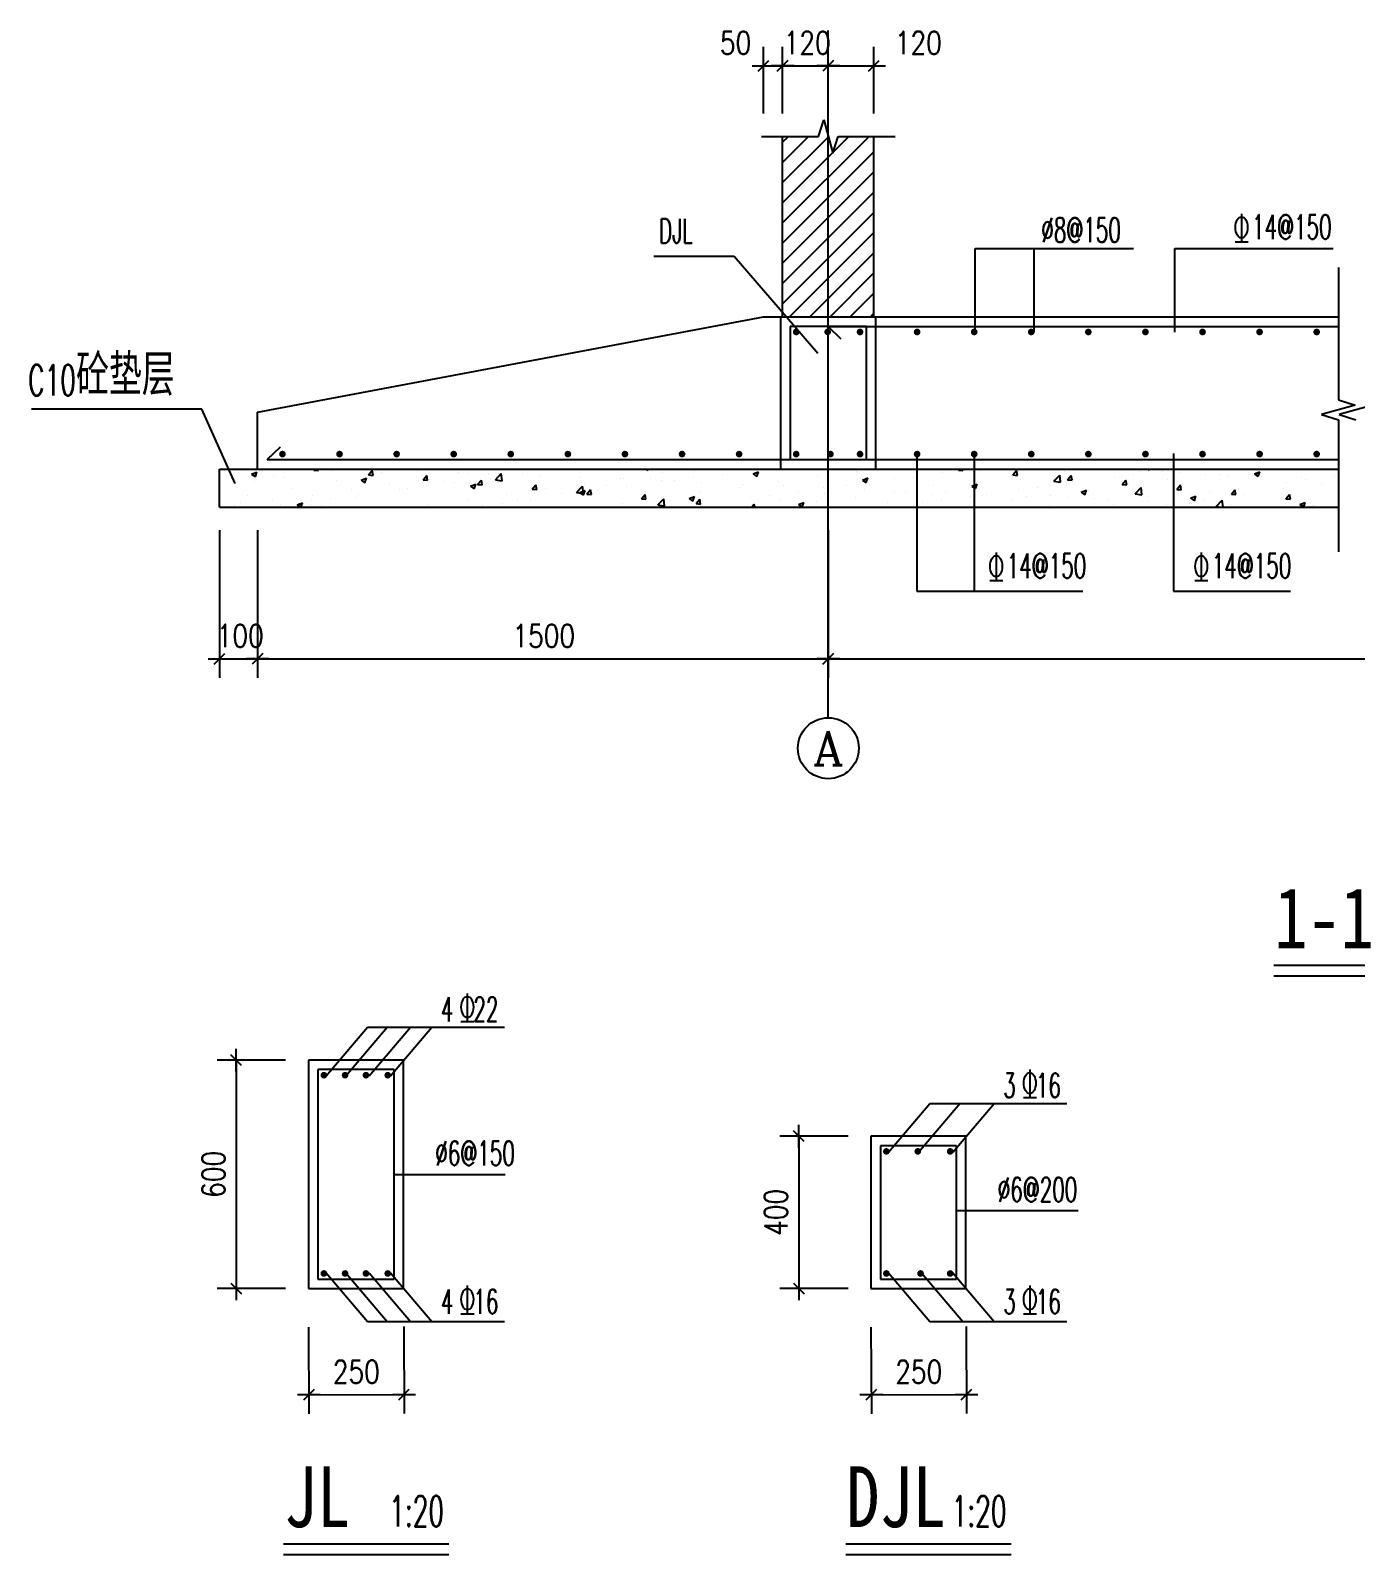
# Model space of a CAD drawing. Extents: x -84066 to -76722, y -618074 to -614071.
# Drawn here: x -84066 to -80584, y -618074 to -614071 of the extents above; entities that cross this region are included whole.
import ezdxf
from ezdxf.enums import TextEntityAlignment as Align

# ---------------------------------------------------------------- set-up
doc = ezdxf.new("R2010")
doc.units = 0
doc.header["$LTSCALE"] = 1000
doc.linetypes.add('DOTE', pattern=[2.42, 2, -0.2, 0.02, -0.2])
doc.layers.get('0').update_dxf_attribs({"linetype": 'CONTINUOUS'})
for name, color, linetype in [('AXIS', 3, 'CONTINUOUS'), ('AXIS_TEXT', 7, 'CONTINUOUS'), ('DOTE', 1, 'DOTE'), ('OTHER', 7, 'CONTINUOUS'), ('PUB_DIM', 3, 'CONTINUOUS'), ('PUB_TEXT', 7, 'CONTINUOUS'), ('基础', 4, 'CONTINUOUS'), ('填充', 7, 'CONTINUOUS'), ('钢筋', 3, 'CONTINUOUS')]:
    doc.layers.add(name, color=color, linetype=linetype)
doc.styles.add('-黑体', font='simhei_0.ttf', dxfattribs={"width": 0.8})
doc.styles.add('_HZTXT', font='txt.shx', dxfattribs={"width": 0.8, "bigfont": 'HZTXT.shx'})
doc.styles.add('_SIMPLEX', font='SIMPLEX.shx', dxfattribs={"width": 0.6})
doc.styles.add('COMPLEX', font='COMPLEX')
doc.styles.add('DIM_FONT', font='SIMPLEX', dxfattribs={"width": 0.8})

msp = doc.modelspace()

# ---------------------------------------------------------------- hatches: boundary and pattern name
at = {"layer": '钢筋'}
for points in [[(-82063, -614862.9, 1), (-82045.4, -614862.9, 1)], [(-81980.3, -614862.9, 1), (-81962.7, -614862.9, 1)], [(-81895.3, -614862.9, 1), (-81877.6, -614862.9, 1)], [(-81745.3, -614862.9, 1), (-81727.6, -614862.9, 1)], [(-81595.3, -614862.9, 1), (-81577.6, -614862.9, 1)], [(-81445.3, -614862.9, 1), (-81427.6, -614862.9, 1)], [(-81295.3, -614862.9, 1), (-81277.6, -614862.9, 1)], [(-81145.3, -614862.9, 1), (-81127.6, -614862.9, 1)], [(-80995.3, -614862.9, 1), (-80977.6, -614862.9, 1)], [(-80845.3, -614862.9, 1), (-80827.6, -614862.9, 1)], [(-80695.3, -614862.9, 1), (-80677.6, -614862.9, 1)], [(-83413, -615183.6, -1), (-83395.4, -615183.6, -1)], [(-83263, -615183.6, -1), (-83245.4, -615183.6, -1)], [(-83113, -615183.6, -1), (-83095.4, -615183.6, -1)], [(-82963, -615183.6, -1), (-82945.4, -615183.6, -1)], [(-82813, -615183.6, -1), (-82795.4, -615183.6, -1)], [(-82663, -615183.6, -1), (-82645.4, -615183.6, -1)], [(-82513, -615183.6, -1), (-82495.4, -615183.6, -1)], [(-82363, -615183.6, -1), (-82345.4, -615183.6, -1)], [(-82213, -615183.6, -1), (-82195.4, -615183.6, -1)], [(-82063, -615183.6, -1), (-82045.4, -615183.6, -1)], [(-81973.1, -615183.6, -1), (-81955.5, -615183.6, -1)], [(-81895.3, -615183.6, -1), (-81877.6, -615183.6, -1)], [(-81745.3, -615183.6, -1), (-81727.6, -615183.6, -1)], [(-81595.3, -615183.6, -1), (-81577.6, -615183.6, -1)], [(-81445.3, -615183.6, -1), (-81427.6, -615183.6, -1)], [(-81295.3, -615183.6, -1), (-81277.6, -615183.6, -1)], [(-81145.3, -615183.6, -1), (-81127.6, -615183.6, -1)], [(-80995.3, -615183.6, -1), (-80977.6, -615183.6, -1)], [(-80845.3, -615183.6, -1), (-80827.6, -615183.6, -1)], [(-80695.3, -615183.6, -1), (-80677.6, -615183.6, -1)], [(-83304.2, -616814.8, 1), (-83286.5, -616814.8, 1)], [(-83248.5, -616814.8, 1), (-83230.9, -616814.8, 1)], [(-83193.6, -616814.8, 1), (-83176, -616814.8, 1)], [(-83136.4, -616814.8, 1), (-83118.8, -616814.8, 1)], [(-81826.1, -617014.8, 1), (-81808.5, -617014.8, 1)], [(-81743.5, -617014.8, 1), (-81725.8, -617014.8, 1)], [(-81658.4, -617014.8, 1), (-81640.8, -617014.8, 1)], [(-83304.2, -617335.5, -1), (-83286.5, -617335.5, -1)], [(-83248.5, -617335.5, -1), (-83230.9, -617335.5, -1)], [(-83193.6, -617335.5, -1), (-83176, -617335.5, -1)], [(-83136.4, -617335.5, -1), (-83118.8, -617335.5, -1)], [(-81826.1, -617335.5, -1), (-81808.5, -617335.5, -1)], [(-81736.3, -617335.5, -1), (-81718.6, -617335.5, -1)], [(-81658.4, -617335.5, -1), (-81640.8, -617335.5, -1)]]:
    msp.add_hatch(color=256, dxfattribs=at).paths.add_polyline_path(points)

# ---------------------------------------------------------------- linework, layer by layer
for p, q in [((-82169.8, -614163.7, 0), (-82109.8, -614163.7, 0)), ((-82153.8, -614177.7, 0), (-82125.8, -614149.7, 0)), ((-82119.8, -614163.7, 0), (-82059.8, -614163.7, 0)), ((-82059.8, -614163.7, 0), (-82119.8, -614163.7, 0)), ((-82075.8, -614149.7, 0), (-82103.8, -614177.7, 0)), ((-82103.8, -614177.7, 0), (-82075.8, -614149.7, 0)), ((-81939.8, -614163.7, 0), (-81999.8, -614163.7, 0)), ((-81939.8, -614163.7, 0), (-81999.8, -614163.7, 0)), ((-81955.8, -614149.7, 0), (-81983.8, -614177.7, 0)), ((-81955.8, -614149.7, 0), (-81983.8, -614177.7, 0)), ((-81879.8, -614163.7, 0), (-81819.8, -614163.7, 0)), ((-81863.8, -614177.7, 0), (-81835.8, -614149.7, 0)), ((-83599.8, -615721, 0), (-83539.8, -615721, 0)), ((-83583.8, -615735, 0), (-83555.8, -615707, 0)), ((-83439.8, -615721, 0), (-83499.8, -615721, 0)), ((-83439.8, -615721, 0), (-83499.8, -615721, 0)), ((-83455.8, -615707, 0), (-83483.8, -615735, 0)), ((-83455.8, -615707, 0), (-83483.8, -615735, 0)), ((-81939.8, -615721, 0), (-81999.8, -615721, 0)), ((-81999.8, -615721, 0), (-81939.8, -615721, 0)), ((-81983.8, -615735, 0), (-81955.8, -615707, 0)), ((-81955.8, -615707, 0), (-81983.8, -615735, 0)), ((-83511.5, -616789.2, 0), (-83539.5, -616761.2, 0)), ((-83525.5, -616805.2, 0), (-83525.5, -616745.2, 0)), ((-82033.4, -616989.2, 0), (-82061.4, -616961.2, 0)), ((-82047.4, -617005.2, 0), (-82047.4, -616945.2, 0)), ((-83539.5, -617361.2, 0), (-83511.5, -617389.2, 0)), ((-83525.5, -617345.2, 0), (-83525.5, -617405.2, 0)), ((-82061.4, -617361.2, 0), (-82033.4, -617389.2, 0)), ((-82047.4, -617345.2, 0), (-82047.4, -617405.2, 0)), ((-83304.9, -617654.2, 0), (-83364.9, -617654.5, 0)), ((-83320.9, -617640.3, 0), (-83348.8, -617668.4, 0)), ((-83114.9, -617653.3, 0), (-83054.9, -617653, 0)), ((-83098.8, -617667.2, 0), (-83070.9, -617639.1, 0)), ((-81826.8, -617654.2, 0), (-81886.8, -617654.5, 0)), ((-81842.9, -617640.3, 0), (-81870.8, -617668.4, 0)), ((-81636.8, -617653.3, 0), (-81576.8, -617653, 0)), ((-81620.8, -617667.2, 0), (-81592.9, -617639.1, 0))]:
    msp.add_line(p, q)
msp.add_circle((-81969.8, -615956.1, 0), 80)
at = {"layer": 'AXIS'}
msp.add_line((-81969.8, -615876.1, 0), (-81969.8, -615244.4, 0), dxfattribs=at)
at = {"layer": 'DOTE'}
msp.add_line((-81969.8, -615430.1, 0), (-81969.8, -614071.1, 0), dxfattribs=at)
at = {"layer": 'OTHER'}
for p, q in [((-81995.8, -614349.4, 0), (-81981.8, -614305.4, 0)), ((-81981.8, -614305.4, 0), (-81957.8, -614393.4, 0)), ((-82145.8, -614349.4, 0), (-81995.8, -614349.4, 0)), ((-81957.8, -614393.4, 0), (-81943.8, -614349.4, 0)), ((-81943.8, -614349.4, 0), (-81793.8, -614349.4, 0)), ((-80629.5, -614694, 0), (-80629.5, -615041.3, 0)), ((-80585.5, -615055.3, 0), (-80673.5, -615079.3, 0)), ((-80629.5, -615041.3, 0), (-80585.5, -615055.3, 0)), ((-80539.1, -615055.3, 0), (-80627.1, -615079.3, 0)), ((-80673.5, -615079.3, 0), (-80629.5, -615093.3, 0)), ((-80629.5, -615093.3, 0), (-80629.5, -615440.6, 0)), ((-80627.1, -615079.3, 0), (-80583.1, -615093.3, 0))]:
    msp.add_line(p, q, dxfattribs=at)
at = {"layer": 'PUB_DIM'}
for p, q in [((-82139.8, -614289.4, 0), (-82139.8, -614113.7, 0)), ((-82089.8, -614289.4, 0), (-82089.8, -614113.7, 0)), ((-82089.8, -614289.4, 0), (-82089.8, -614113.7, 0)), ((-81969.8, -614289.4, 0), (-81969.8, -614113.7, 0)), ((-81849.8, -614289.4, 0), (-81849.8, -614113.7, 0)), ((-82140, -614163.7, 0), (-82140.2, -614163.7, 0)), ((-82139.8, -614163.7, 0), (-82089.8, -614163.7, 0)), ((-82090, -614163.7, 0), (-82090.2, -614163.7, 0)), ((-82089.8, -614163.7, 0), (-81969.8, -614163.7, 0)), ((-82089.6, -614163.7, 0), (-82089.4, -614163.7, 0)), ((-81969.6, -614163.7, 0), (-81850, -614163.7, 0)), ((-81969.6, -614163.7, 0), (-81969.4, -614163.7, 0)), ((-83569.8, -615383.2, 0), (-83569.8, -615771, 0)), ((-83469.8, -615383.2, 0), (-83469.8, -615771, 0)), ((-83469.8, -615383.2, 0), (-83469.8, -615771, 0)), ((-81969.8, -615383.2, 0), (-81969.8, -615771, 0)), ((-81969.8, -615383.2, 0), (-81969.8, -615771, 0)), ((-83570, -615721, 0), (-83570.2, -615721, 0)), ((-83569.8, -615721, 0), (-83469.8, -615721, 0)), ((-83469.6, -615721, 0), (-81970, -615721, 0)), ((-83469.6, -615721, 0), (-83469.4, -615721, 0)), ((-81969.6, -615721, 0), (-78968.3, -615721, 0)), ((-83396, -616775.2, 0), (-83575.5, -616775.2, 0)), ((-83525.5, -616775.4, 0), (-83525.5, -617375, 0)), ((-81918, -616975.2, 0), (-82097.4, -616975.2, 0)), ((-82047.4, -616975.4, 0), (-82047.4, -617375, 0)), ((-83396, -617375.2, 0), (-83575.5, -617375.2, 0)), ((-81918, -617375.2, 0), (-82097.4, -617375.2, 0)), ((-83335.7, -617476.2, 0), (-83334.6, -617704.3, 0)), ((-83085.7, -617475, 0), (-83084.6, -617703.1, 0)), ((-81857.7, -617476.2, 0), (-81856.6, -617704.3, 0)), ((-81607.7, -617475, 0), (-81606.6, -617703.1, 0)), ((-83334.7, -617654.3, 0), (-83085.1, -617653.1, 0)), ((-81856.6, -617654.3, 0), (-81607, -617653.1, 0))]:
    msp.add_line(p, q, dxfattribs=at)
at = {"layer": 'PUB_TEXT'}
for p, q in [((-80884.2, -614552.3, 0), (-80884.2, -614625.9, 0)), ((-81584, -614643.4, 0), (-81168, -614643.4, 0)), ((-81584, -614863.4, 0), (-81584, -614643.4, 0)), ((-81429.1, -614863.4, 0), (-81429.1, -614643.4, 0)), ((-81059.3, -614643.4, 0), (-80643.3, -614643.4, 0)), ((-81059.3, -614863.4, 0), (-81059.3, -614643.4, 0)), ((-80900.9, -614625.9, 0), (-80866.3, -614625.9, 0)), ((-82217.5, -614665, 0), (-82428.6, -614665, 0)), ((-81997.7, -614919.8, 0), (-82217.5, -614665, 0)), ((-83615.9, -615065.4, 0), (-84063.7, -615065.4, 0)), ((-83528.5, -615261.1, 0), (-83615.9, -615065.4, 0)), ((-81736.9, -615182.4, 0), (-81736.9, -615543.9, 0)), ((-81586.8, -615182.4, 0), (-81586.8, -615543.9, 0)), ((-81062.6, -615182.4, 0), (-81062.6, -615543.9, 0)), ((-81529, -615442.4, 0), (-81529, -615516, 0)), ((-80990, -615442.4, 0), (-80990, -615516, 0)), ((-81545.7, -615516, 0), (-81511.1, -615516, 0)), ((-81006.6, -615516, 0), (-80972.1, -615516, 0)), ((-81736.9, -615543.9, 0), (-81301.3, -615543.9, 0)), ((-81062.6, -615543.9, 0), (-80755, -615543.9, 0)), ((-80798.7, -616525.4, 0), (-80145.5, -616525.4, 0)), ((-80798.7, -616553.6, 0), (-80145.5, -616553.6, 0)), ((-82918.7, -616599.8, 0), (-82918.7, -616673.5, 0)), ((-83289.5, -616816.7, 0), (-83181, -616688.7, 0)), ((-83237.4, -616816.7, 0), (-83128.9, -616688.7, 0)), ((-83181, -616688.7, 0), (-82820.7, -616688.7, 0)), ((-83176.7, -616816.7, 0), (-83068.1, -616688.7, 0)), ((-83120.2, -616816.7, 0), (-83011.7, -616688.7, 0)), ((-82935.4, -616673.5, 0), (-82900.8, -616673.5, 0)), ((-81440.6, -616799.8, 0), (-81440.6, -616873.5, 0)), ((-81811.5, -617016.7, 0), (-81703, -616888.7, 0)), ((-81732.4, -617016.7, 0), (-81623.9, -616888.7, 0)), ((-81703, -616888.7, 0), (-81342.7, -616888.7, 0)), ((-81642.2, -617016.7, 0), (-81533.7, -616888.7, 0)), ((-81457.3, -616873.5, 0), (-81422.7, -616873.5, 0)), ((-83111, -617075.2, 0), (-82819.2, -617075.2, 0)), ((-81633, -617170.5, 0), (-81312.8, -617170.5, 0)), ((-83289.5, -617333.6, 0), (-83181, -617461.6, 0)), ((-83237.4, -617333.6, 0), (-83128.9, -617461.6, 0)), ((-83176.7, -617333.6, 0), (-83068.1, -617461.6, 0)), ((-83120.2, -617333.6, 0), (-83011.7, -617461.6, 0)), ((-81811.5, -617333.6, 0), (-81703, -617461.6, 0)), ((-81725.2, -617333.6, 0), (-81616.7, -617461.6, 0)), ((-81642.2, -617333.6, 0), (-81533.7, -617461.6, 0)), ((-82918.7, -617367.5, 0), (-82918.7, -617441.1, 0)), ((-81440.6, -617367.5, 0), (-81440.6, -617441.1, 0)), ((-83181, -617461.6, 0), (-82820.7, -617461.6, 0)), ((-82935.4, -617441.1, 0), (-82900.8, -617441.1, 0)), ((-81703, -617461.6, 0), (-81342.7, -617461.6, 0)), ((-81457.3, -617441.1, 0), (-81422.7, -617441.1, 0)), ((-83401.9, -618045.4, 0), (-82967.2, -618045.4, 0)), ((-81923.9, -618045.4, 0), (-81489.1, -618045.4, 0)), ((-83401.9, -618073.6, 0), (-82967.2, -618073.6, 0)), ((-81923.9, -618073.6, 0), (-81489.1, -618073.6, 0))]:
    msp.add_line(p, q, dxfattribs=at)
for centre in [(-80884, -614588.2, 0), (-81528.7, -615478.3, 0), (-80989.7, -615478.3, 0), (-82918.4, -616635.7, 0), (-81440.4, -616835.7, 0), (-82918.4, -617403.4, 0), (-81440.4, -617403.4, 0)]:
    msp.add_ellipse(centre, major_axis=(0, 27.7), ratio=0.571428, dxfattribs=at)
at = {"layer": '基础'}
for p, q in [((-82089.8, -614823.2, 0), (-82089.8, -614349.4, 0)), ((-81849.8, -614823.2, 0), (-81849.8, -614349.4, 0)), ((-83469.8, -615073.2, 0), (-82139.8, -614823.2, 0)), ((-82139.8, -614823.2, 0), (-80629.5, -614823.2, 0)), ((-82094.8, -615223.2, 0), (-82094.8, -614823.2, 0)), ((-81844.8, -615223.2, 0), (-81844.8, -614823.2, 0)), ((-83469.8, -615223.2, 0), (-83469.8, -615073.2, 0)), ((-83569.8, -615223.2, 0), (-80629.5, -615223.2, 0)), ((-83569.8, -615323.2, 0), (-83569.8, -615223.2, 0)), ((-83569.8, -615323.2, 0), (-80629.5, -615323.2, 0)), ((-83336, -616775.2, 0), (-83336, -617375.2, 0)), ((-83086, -616775.2, 0), (-83336, -616775.2, 0)), ((-83086, -617375.2, 0), (-83086, -616775.2, 0)), ((-81858, -616975.2, 0), (-81858, -617375.2, 0)), ((-81608, -616975.2, 0), (-81858, -616975.2, 0)), ((-81608, -617375.2, 0), (-81608, -616975.2, 0)), ((-83336, -617375.2, 0), (-83086, -617375.2, 0)), ((-81858, -617375.2, 0), (-81608, -617375.2, 0))]:
    msp.add_line(p, q, dxfattribs=at)
at = {"layer": '填充'}
for p, q in [((-81983.7, -614311.3, 0), (-81981, -614308.6, 0)), ((-82089.8, -614576.5, 0), (-81862.7, -614349.4, 0)), ((-82089.8, -614417.4, 0), (-82021.8, -614349.4, 0)), ((-82089.8, -614364.4, 0), (-82074.8, -614349.4, 0)), ((-82089.8, -614470.5, 0), (-81969.6, -614350.3, 0)), ((-81957, -614390.6, 0), (-81915.7, -614349.4, 0)), ((-82089.8, -614629.6, 0), (-81849.8, -614389.6, 0)), ((-82089.8, -614523.5, 0), (-81958.2, -614391.9, 0)), ((-82089.8, -614682.6, 0), (-81849.8, -614442.6, 0)), ((-82089.8, -614735.6, 0), (-81849.8, -614495.6, 0)), ((-82089.8, -614788.7, 0), (-81849.8, -614548.7, 0)), ((-82071.4, -614823.2, 0), (-81849.8, -614601.7, 0)), ((-82018.3, -614823.2, 0), (-81849.8, -614654.7, 0)), ((-81965.3, -614823.2, 0), (-81849.8, -614707.8, 0)), ((-81912.3, -614823.2, 0), (-81849.8, -614760.8, 0)), ((-81859.2, -614823.2, 0), (-81849.8, -614813.8, 0)), ((-83528.5, -615261.1, 0), (-83528.5, -615261.1, 0)), ((-83527.9, -615252.3, 0), (-83527.9, -615252.3, 0)), ((-83485.3, -615236.1, 0), (-83471.3, -615230.7, 0)), ((-83485.3, -615236.1, 0), (-83475.3, -615242.8, 0)), ((-83478.4, -615254.5, 0), (-83478.4, -615254.5, 0)), ((-83475.3, -615242.8, 0), (-83471.3, -615230.7, 0)), ((-83426.8, -615239.5, 0), (-83426.8, -615239.5, 0)), ((-83402.6, -615244.6, 0), (-83402.6, -615244.6, 0)), ((-83323, -615224.5, 0), (-83323, -615224.5, 0)), ((-83321.6, -615225.8, 0), (-83319.5, -615223.2, 0)), ((-83321.6, -615225.8, 0), (-83309.7, -615226.8, 0)), ((-83309.7, -615226.9, 0), (-83310.3, -615223.2, 0)), ((-83276.3, -615227.9, 0), (-83276.3, -615227.9, 0)), ((-83261.5, -615253, 0), (-83261.5, -615253, 0)), ((-83197.8, -615252.1, 0), (-83183.8, -615246.7, 0)), ((-83197.8, -615252.1, 0), (-83187.9, -615258.8, 0)), ((-83187.9, -615258.8, 0), (-83183.8, -615246.8, 0)), ((-83178.2, -615238.3, 0), (-83168.6, -615226.8, 0)), ((-83178.2, -615238.3, 0), (-83166.2, -615239.4, 0)), ((-83166.2, -615239.4, 0), (-83168.5, -615226.9, 0)), ((-83144.9, -615233, 0), (-83144.9, -615233, 0)), ((-83049.4, -615226.4, 0), (-83049.4, -615226.4, 0)), ((-83034.7, -615250.9, 0), (-83025.1, -615239.4, 0)), ((-83034.7, -615250.9, 0), (-83022.8, -615251.9, 0)), ((-83022.8, -615252, 0), (-83025.1, -615239.4, 0)), ((-83017.8, -615249.2, 0), (-83017.8, -615249.2, 0)), ((-82980.3, -615256.9, 0), (-82980.3, -615256.9, 0)), ((-82951, -615257.1, 0), (-82951, -615257.1, 0)), ((-82942.7, -615231, 0), (-82942.7, -615231, 0)), ((-82915.1, -615235.1, 0), (-82915.1, -615235.1, 0)), ((-82891.3, -615263.4, 0), (-82881.6, -615251.9, 0)), ((-82879.3, -615264.5, 0), (-82881.6, -615252, 0)), ((-82863.7, -615236.8, 0), (-82863.7, -615236.8, 0)), ((-82844.7, -615251, 0), (-82829.1, -615234.8, 0)), ((-82844.7, -615251, 0), (-82826.9, -615253.8, 0)), ((-82835.9, -615235.5, 0), (-82835.9, -615235.5, 0)), ((-82826.9, -615253.8, 0), (-82829.1, -615234.8, 0)), ((-82824.7, -615240.4, 0), (-82824.7, -615240.4, 0)), ((-82774.6, -615233.8, 0), (-82774.6, -615233.8, 0)), ((-82729.1, -615240, 0), (-82729.1, -615240, 0)), ((-82698.9, -615223.9, 0), (-82698.9, -615223.9, 0)), ((-82622.4, -615244.5, 0), (-82622.4, -615244.5, 0)), ((-82610, -615259.8, 0), (-82610, -615259.8, 0)), ((-82515.6, -615249, 0), (-82515.6, -615249, 0)), ((-82508.9, -615247, 0), (-82508.9, -615247, 0)), ((-82449.6, -615223.2, 0), (-82445, -615226.4, 0)), ((-82445, -615226.4, 0), (-82443.9, -615223.2, 0)), ((-82437.4, -615246.8, 0), (-82437.4, -615246.8, 0)), ((-82408.8, -615253.5, 0), (-82408.8, -615253.5, 0)), ((-82405.1, -615232, 0), (-82405.1, -615232, 0)), ((-82373.1, -615252.9, 0), (-82373.1, -615252.9, 0)), ((-82323, -615246.3, 0), (-82323, -615246.3, 0)), ((-82320.8, -615226.8, 0), (-82320.8, -615226.8, 0)), ((-82302.1, -615258, 0), (-82302.1, -615258, 0)), ((-82247.2, -615236.4, 0), (-82247.2, -615236.4, 0)), ((-82167.5, -615235.7, 0), (-82153.5, -615230.3, 0)), ((-82167.5, -615235.7, 0), (-82157.6, -615242.4, 0)), ((-82157.6, -615242.4, 0), (-82153.5, -615230.3, 0)), ((-82099.9, -615256.7, 0), (-82099.9, -615256.7, 0)), ((-81997.2, -615242.7, 0), (-81997.2, -615242.7, 0)), ((-81896.2, -615229.9, 0), (-81896.2, -615229.9, 0)), ((-81880.1, -615251.7, 0), (-81866.1, -615246.3, 0)), ((-81880.1, -615251.7, 0), (-81870.2, -615258.4, 0)), ((-81871.4, -615258.8, 0), (-81871.4, -615258.8, 0)), ((-81870.1, -615258.4, 0), (-81866.1, -615246.3, 0)), ((-81795.6, -615248.9, 0), (-81795.6, -615248.9, 0)), ((-81745.8, -615246, 0), (-81745.8, -615246, 0)), ((-81669.3, -615232.2, 0), (-81669.3, -615232.2, 0)), ((-81629.2, -615226, 0), (-81629.2, -615226, 0)), ((-81628, -615226, 0), (-81625.7, -615223.2, 0)), ((-81628, -615226, 0), (-81616, -615227, 0)), ((-81619.2, -615225.6, 0), (-81619.2, -615225.6, 0)), ((-81616, -615227, 0), (-81616.7, -615223.2, 0)), ((-81592.7, -615267.7, 0), (-81578.7, -615262.3, 0)), ((-81591.1, -615254.5, 0), (-81591.1, -615254.5, 0)), ((-81580.6, -615223.2, 0), (-81572.7, -615224.5, 0)), ((-81572.7, -615224.5, 0), (-81572.8, -615223.2, 0)), ((-81487.2, -615239.6, 0), (-81487.2, -615239.6, 0)), ((-81484.5, -615238.5, 0), (-81474.9, -615227, 0)), ((-81484.5, -615238.5, 0), (-81472.6, -615239.5, 0)), ((-81472.6, -615239.6, 0), (-81474.9, -615227, 0)), ((-81464.6, -615249.9, 0), (-81464.6, -615249.9, 0)), ((-81384.5, -615225.5, 0), (-81384.5, -615225.5, 0)), ((-81377.1, -615254.8, 0), (-81361.5, -615238.6, 0)), ((-81377.1, -615254.8, 0), (-81359.3, -615257.6, 0)), ((-81359.3, -615257.6, 0), (-81361.5, -615238.6, 0)), ((-81348, -615229.8, 0), (-81348, -615229.8, 0)), ((-81344, -615261.4, 0), (-81344, -615261.4, 0)), ((-81341.1, -615251.1, 0), (-81331.4, -615239.6, 0)), ((-81341.1, -615251.1, 0), (-81329.1, -615252.1, 0)), ((-81329.1, -615252.1, 0), (-81331.4, -615239.6, 0)), ((-81259.2, -615223.8, 0), (-81259.2, -615223.8, 0)), ((-81217.7, -615244.7, 0), (-81217.7, -615244.7, 0)), ((-81197.6, -615263.6, 0), (-81188, -615252.1, 0)), ((-81185.6, -615264.7, 0), (-81188, -615252.1, 0)), ((-81167.6, -615238.1, 0), (-81167.6, -615238.1, 0)), ((-81152.5, -615228.3, 0), (-81152.5, -615228.3, 0)), ((-81131.2, -615223.2, 0), (-81127.3, -615225.9, 0)), ((-81127.2, -615225.9, 0), (-81126.3, -615223.2, 0)), ((-81091.9, -615228.2, 0), (-81091.9, -615228.2, 0)), ((-81079.3, -615250.2, 0), (-81079.3, -615250.2, 0)), ((-81045.7, -615232.8, 0), (-81045.7, -615232.8, 0)), ((-81038.4, -615259.8, 0), (-81038.4, -615259.8, 0)), ((-80978.3, -615237.4, 0), (-80978.3, -615237.4, 0)), ((-80938.9, -615237.4, 0), (-80938.9, -615237.4, 0)), ((-80921.7, -615239.8, 0), (-80921.7, -615239.8, 0)), ((-80849.8, -615235.2, 0), (-80835.8, -615229.8, 0)), ((-80849.8, -615235.2, 0), (-80839.8, -615241.9, 0)), ((-80839.8, -615242, 0), (-80835.8, -615229.9, 0)), ((-80832.2, -615241.9, 0), (-80832.2, -615241.9, 0)), ((-80766, -615257.2, 0), (-80766, -615257.2, 0)), ((-80725.4, -615246.4, 0), (-80725.4, -615246.4, 0)), ((-80716, -615250.6, 0), (-80716, -615250.6, 0)), ((-80673.2, -615262.1, 0), (-80673.2, -615262.1, 0)), ((-80660.8, -615224, 0), (-80660.8, -615224, 0)), ((-80640.2, -615240.7, 0), (-80640.2, -615240.7, 0)), ((-83494.8, -615293, 0), (-83494.8, -615293, 0)), ((-83378.2, -615273, 0), (-83378.2, -615273, 0)), ((-83325.4, -615291.1, 0), (-83325.4, -615291.1, 0)), ((-83278.9, -615300.2, 0), (-83278.9, -615300.2, 0)), ((-83222.7, -615277, 0), (-83222.7, -615277, 0)), ((-83213.6, -615296.9, 0), (-83213.6, -615296.9, 0)), ((-83203.1, -615290.3, 0), (-83203.1, -615290.3, 0)), ((-83121.7, -615264.2, 0), (-83121.7, -615264.2, 0)), ((-83097, -615276.9, 0), (-83097, -615276.9, 0)), ((-83076.8, -615273.6, 0), (-83076.8, -615273.6, 0)), ((-83026.8, -615267, 0), (-83026.8, -615267, 0)), ((-82917.6, -615301.7, 0), (-82917.6, -615301.7, 0)), ((-82910.4, -615268.1, 0), (-82896.4, -615262.8, 0)), ((-82910.4, -615268.1, 0), (-82900.5, -615274.8, 0)), ((-82900.5, -615274.9, 0), (-82896.4, -615262.8, 0)), ((-82891.3, -615263.4, 0), (-82879.3, -615264.5, 0)), ((-82816.5, -615288.9, 0), (-82816.5, -615288.9, 0)), ((-82747.8, -615276, 0), (-82738.2, -615264.5, 0)), ((-82747.8, -615276, 0), (-82735.9, -615277, 0)), ((-82735.9, -615277.1, 0), (-82738.2, -615264.5, 0)), ((-82712.7, -615273.9, 0), (-82712.7, -615273.9, 0)), ((-82670.7, -615286.8, 0), (-82670.7, -615286.8, 0)), ((-82631.2, -615284.1, 0), (-82615.6, -615267.9, 0)), ((-82631.2, -615284.1, 0), (-82613.4, -615286.9, 0)), ((-82625.2, -615286.1, 0), (-82625.2, -615286.1, 0)), ((-82623, -615284.1, 0), (-82609, -615278.8, 0)), ((-82623, -615284.1, 0), (-82613, -615290.9, 0)), ((-82613.4, -615286.9, 0), (-82615.6, -615267.9, 0)), ((-82613, -615290.9, 0), (-82609, -615278.8, 0)), ((-82604.4, -615288.5, 0), (-82594.7, -615277, 0)), ((-82604.4, -615288.5, 0), (-82592.4, -615289.6, 0)), ((-82592.4, -615289.6, 0), (-82594.7, -615277.1, 0)), ((-82575.1, -615279.5, 0), (-82575.1, -615279.5, 0)), ((-82554, -615266.8, 0), (-82554, -615266.8, 0)), ((-82499.4, -615269.6, 0), (-82499.4, -615269.6, 0)), ((-82460.9, -615301.1, 0), (-82451.3, -615289.6, 0)), ((-82460.9, -615301.1, 0), (-82449, -615302.1, 0)), ((-82449, -615302.2, 0), (-82451.3, -615289.6, 0)), ((-82417.8, -615317.2, 0), (-82402.2, -615301, 0)), ((-82407.5, -615298.6, 0), (-82407.5, -615298.6, 0)), ((-82400, -615320, 0), (-82402.2, -615301, 0)), ((-82335.6, -615300.2, 0), (-82321.6, -615294.8, 0)), ((-82335.6, -615300.2, 0), (-82325.6, -615306.9, 0)), ((-82325.6, -615306.9, 0), (-82321.6, -615294.8, 0)), ((-82317.5, -615313.6, 0), (-82307.8, -615302.1, 0)), ((-82305.5, -615314.7, 0), (-82307.8, -615302.2, 0)), ((-82304.8, -615284.5, 0), (-82304.8, -615284.5, 0)), ((-82203.8, -615271.7, 0), (-82203.8, -615271.7, 0)), ((-82195.3, -615262.5, 0), (-82195.3, -615262.5, 0)), ((-82173.5, -615298.6, 0), (-82173.5, -615298.6, 0)), ((-82123.5, -615292, 0), (-82123.5, -615292, 0)), ((-82088.5, -615267, 0), (-82088.5, -615267, 0)), ((-82047.7, -615282.1, 0), (-82047.7, -615282.1, 0)), ((-81981.8, -615271.5, 0), (-81981.8, -615271.5, 0)), ((-81979.1, -615286, 0), (-81979.1, -615286, 0)), ((-81921.4, -615265.4, 0), (-81921.4, -615265.4, 0)), ((-81898.6, -615296.4, 0), (-81898.6, -615296.4, 0)), ((-81875, -615276.1, 0), (-81875, -615276.1, 0)), ((-81862.5, -615266, 0), (-81862.5, -615266, 0)), ((-81794.8, -615281.4, 0), (-81794.8, -615281.4, 0)), ((-81768.2, -615280.6, 0), (-81768.2, -615280.6, 0)), ((-81697.9, -615289.9, 0), (-81697.9, -615289.9, 0)), ((-81692.1, -615267.4, 0), (-81692.1, -615267.4, 0)), ((-81661.5, -615285.1, 0), (-81661.5, -615285.1, 0)), ((-81596.1, -615294.6, 0), (-81596.1, -615294.6, 0)), ((-81592.7, -615267.7, 0), (-81582.7, -615274.4, 0)), ((-81582.7, -615274.4, 0), (-81578.7, -615262.3, 0)), ((-81581.3, -615269.9, 0), (-81581.3, -615269.9, 0)), ((-81554.7, -615289.6, 0), (-81554.7, -615289.6, 0)), ((-81469.8, -615277.9, 0), (-81469.8, -615277.9, 0)), ((-81448, -615294.1, 0), (-81448, -615294.1, 0)), ((-81419.7, -615271.3, 0), (-81419.7, -615271.3, 0)), ((-81386.9, -615292.1, 0), (-81386.9, -615292.1, 0)), ((-81341.2, -615298.6, 0), (-81341.2, -615298.6, 0)), ((-81305.2, -615283.7, 0), (-81291.2, -615278.3, 0)), ((-81305.2, -615283.7, 0), (-81295.3, -615290.4, 0)), ((-81295.3, -615290.4, 0), (-81291.2, -615278.4, 0)), ((-81285.9, -615279.2, 0), (-81285.9, -615279.2, 0)), ((-81271.6, -615299.8, 0), (-81271.6, -615299.8, 0)), ((-81197.6, -615263.6, 0), (-81185.7, -615264.7, 0)), ((-81182, -615264.3, 0), (-81182, -615264.3, 0)), ((-81163.6, -615287.9, 0), (-81148, -615271.7, 0)), ((-81163.6, -615287.9, 0), (-81145.8, -615290.7, 0)), ((-81155, -615279.8, 0), (-81155, -615279.8, 0)), ((-81145.8, -615290.7, 0), (-81148, -615271.7, 0)), ((-81054.2, -615276.2, 0), (-81044.5, -615264.7, 0)), ((-81054.2, -615276.2, 0), (-81042.2, -615277.2, 0)), ((-81042.2, -615277.2, 0), (-81044.5, -615264.7, 0)), ((-81018.2, -615290.4, 0), (-81018.2, -615290.4, 0)), ((-81017.8, -615299.7, 0), (-81003.8, -615294.4, 0)), ((-81017.8, -615299.7, 0), (-81007.9, -615306.4, 0)), ((-81007.9, -615306.5, 0), (-81003.8, -615294.4, 0)), ((-80968.1, -615283.8, 0), (-80968.1, -615283.8, 0)), ((-80910.7, -615288.7, 0), (-80901.1, -615277.2, 0)), ((-80910.7, -615288.7, 0), (-80898.8, -615289.8, 0)), ((-80898.7, -615289.8, 0), (-80901.1, -615277.2, 0)), ((-80892.3, -615273.9, 0), (-80892.3, -615273.9, 0)), ((-80876.9, -615288.9, 0), (-80876.9, -615288.9, 0)), ((-80774.2, -615274.9, 0), (-80774.2, -615274.9, 0)), ((-80767.3, -615301.3, 0), (-80757.6, -615289.8, 0)), ((-80767.3, -615301.3, 0), (-80755.3, -615302.3, 0)), ((-80755.3, -615302.3, 0), (-80757.6, -615289.8, 0)), ((-83530.3, -615318.9, 0), (-83530.3, -615318.9, 0)), ((-83515.4, -615310.6, 0), (-83515.4, -615310.6, 0)), ((-83429.3, -615306.1, 0), (-83429.3, -615306.1, 0)), ((-83408.7, -615315.1, 0), (-83408.7, -615315.1, 0)), ((-83365.9, -615316.6, 0), (-83351.9, -615311.2, 0)), ((-83365.9, -615316.6, 0), (-83356.1, -615323.2, 0)), ((-83355.9, -615323.2, 0), (-83351.9, -615311.3, 0)), ((-83330.3, -615316.9, 0), (-83330.3, -615316.9, 0)), ((-83328.9, -615306.8, 0), (-83328.9, -615306.8, 0)), ((-83301.9, -615319.6, 0), (-83301.9, -615319.6, 0)), ((-83020.2, -615315.8, 0), (-83020.2, -615315.8, 0)), ((-82877.3, -615319.3, 0), (-82877.3, -615319.3, 0)), ((-82827.2, -615312.7, 0), (-82827.2, -615312.7, 0)), ((-82787.3, -615306.8, 0), (-82787.3, -615306.8, 0)), ((-82751.5, -615302.8, 0), (-82751.5, -615302.8, 0)), ((-82511.4, -615313.6, 0), (-82511.4, -615313.6, 0)), ((-82417.8, -615317.2, 0), (-82400, -615320, 0)), ((-82317.5, -615313.6, 0), (-82305.5, -615314.7, 0)), ((-82299.9, -615315.3, 0), (-82299.9, -615315.3, 0)), ((-82171.5, -615323.2, 0), (-82164.4, -615314.7, 0)), ((-82162.8, -615323.2, 0), (-82164.4, -615314.7, 0)), ((-82095.8, -615306, 0), (-82095.8, -615306, 0)), ((-82048.1, -615316.2, 0), (-82034.1, -615310.8, 0)), ((-82048.1, -615316.2, 0), (-82038.2, -615322.9, 0)), ((-82038.2, -615322.9, 0), (-82034.1, -615310.8, 0)), ((-81999.7, -615309.2, 0), (-81999.7, -615309.2, 0)), ((-81814.6, -615309.9, 0), (-81814.6, -615309.9, 0)), ((-81721.9, -615311.1, 0), (-81721.9, -615311.1, 0)), ((-81671.8, -615304.5, 0), (-81671.8, -615304.5, 0)), ((-81593.5, -615321.1, 0), (-81593.5, -615321.1, 0)), ((-81489.6, -615306.1, 0), (-81489.6, -615306.1, 0)), ((-81388.3, -615319.8, 0), (-81388.3, -615319.8, 0)), ((-81234.4, -615303.1, 0), (-81234.4, -615303.1, 0)), ((-81220.2, -615317, 0), (-81220.2, -615317, 0)), ((-81144.5, -615307.1, 0), (-81144.5, -615307.1, 0)), ((-81127.7, -615307.6, 0), (-81127.7, -615307.6, 0)), ((-81081.8, -615316.7, 0), (-81081.8, -615316.7, 0)), ((-81020.9, -615312.1, 0), (-81020.9, -615312.1, 0)), ((-80980.7, -615303.9, 0), (-80980.7, -615303.9, 0)), ((-80950.2, -615321, 0), (-80934.6, -615304.8, 0)), ((-80950.2, -615321, 0), (-80935.8, -615323.2, 0)), ((-80932.4, -615323.2, 0), (-80934.6, -615304.8, 0)), ((-80914.1, -615316.7, 0), (-80914.1, -615316.7, 0)), ((-80807.4, -615321.2, 0), (-80807.4, -615321.2, 0)), ((-80730.4, -615315.7, 0), (-80716.4, -615310.4, 0)), ((-80730.4, -615315.7, 0), (-80720.4, -615322.5, 0)), ((-80720.4, -615322.5, 0), (-80716.4, -615310.4, 0)), ((-80696.7, -615319.1, 0), (-80696.7, -615319.1, 0)), ((-80692.8, -615319.6, 0), (-80692.8, -615319.6, 0))]:
    msp.add_line(p, q, dxfattribs=at)
at = {"layer": '钢筋'}
for p, q in [((-82069.8, -614848.2, 0), (-82069.8, -615198.2, 0)), ((-81869.8, -614848.2, 0), (-82069.8, -614848.2, 0)), ((-81969.8, -614848.2, 0), (-80629.5, -614848.2, 0)), ((-81969.8, -614848.2, 0), (-81937.1, -614881.2, 0)), ((-81869.8, -615198.2, 0), (-81869.8, -614848.2, 0)), ((-83444.8, -615198.2, 0), (-83409.6, -615164.4, 0)), ((-83444.8, -615198.2, 0), (-80629.5, -615198.2, 0)), ((-82069.8, -615198.2, 0), (-81869.8, -615198.2, 0)), ((-83311, -616800.2, 0), (-83311, -617350.2, 0)), ((-83111, -616800.2, 0), (-83311, -616800.2, 0)), ((-83111, -617350.2, 0), (-83111, -616800.2, 0)), ((-81833, -617000.2, 0), (-81833, -617350.2, 0)), ((-81633, -617000.2, 0), (-81833, -617000.2, 0)), ((-81633, -617350.2, 0), (-81633, -617000.2, 0)), ((-83311, -617350.2, 0), (-83111, -617350.2, 0)), ((-81833, -617350.2, 0), (-81633, -617350.2, 0))]:
    msp.add_line(p, q, dxfattribs=at)

# ---------------------------------------------------------------- texts
at = {"color": 7, "style": 'DIM_FONT', "width": 0.8}
for s, p in [('50', (-82254.5, -614133.7, 0)), ('120', (-82087, -614133.7, 0)), ('120', (-81794.9, -614133.7, 0)), ('100', (-83577, -615691, 0)), ('1500', (-82799.8, -615691, 0))]:
    msp.add_text(s, height=60, dxfattribs=at).set_placement(p)
for s, rotation, p in [('600', 90, (-83555.5, -617136.9, 0)), ('400', 90, (-82077.4, -617236.9, 0)), ('250', 0.2719, (-83271.7, -617624, 0)), ('250', 0.2719, (-81793.7, -617624, 0))]:
    msp.add_text(s, height=60, rotation=rotation, dxfattribs=at).set_placement(p)
at = {"layer": 'AXIS_TEXT', "style": 'COMPLEX', "width": 1.041667}
msp.add_attdef('A', text='', height=89.6, dxfattribs=at).set_placement((-82009.8, -616000.9, 0), (-81929.8, -616000.9, 0), align=Align.FIT)
at = {"layer": 'PUB_TEXT'}
for s, height, style, width, p in [('DJL', 64, '_SIMPLEX', 0.6, (-82414.6, -614629.6, 0)), ('%%c8@150', 64, '_SIMPLEX', 0.6, (-81410, -614627.1, 0)), ('14@150', 64, '_SIMPLEX', 0.6, (-80856.2, -614619, 0)), ('砼垫层', 107.93, '_HZTXT', 0.8, (-83946.6, -615029.6, 0)), ('C10', 80, '_SIMPLEX', 0.6, (-84072.6, -615029.6, 0)), ('14@150', 64, '_SIMPLEX', 0.6, (-81501, -615509.1, 0)), ('14@150', 64, '_SIMPLEX', 0.6, (-80962, -615509.1, 0)), ('1-1', 160, '-黑体', 0.8, (-80797.3, -616481.8, 0)), ('4  22', 64, '_SIMPLEX', 0.6, (-82988.1, -616673.7, 0)), ('3  16', 64, '_SIMPLEX', 0.6, (-81510.1, -616873.7, 0)), ('%%C6@150', 64, '_SIMPLEX', 0.6, (-83002.5, -617051.8, 0)), ('%%C6@200', 64, '_SIMPLEX', 0.6, (-81524.5, -617147.1, 0)), ('4  16', 64, '_SIMPLEX', 0.6, (-82988.1, -617441.4, 0)), ('3  16', 64, '_SIMPLEX', 0.6, (-81510.1, -617441.4, 0)), ('JL', 160, '-黑体', 0.8, (-83400.5, -618001.7, 0)), ('DJL', 160, '-黑体', 0.8, (-81922.5, -618001.7, 0)), ('1:20', 80, '_SIMPLEX', 0.6, (-83123.7, -617999.8, 0)), ('1:20', 80, '_SIMPLEX', 0.6, (-81645.6, -617999.8, 0))]:
    msp.add_text(s, height=height, dxfattribs=dict(at, style=style, width=width)).set_placement(p)

doc.saveas('drawing.dxf')
